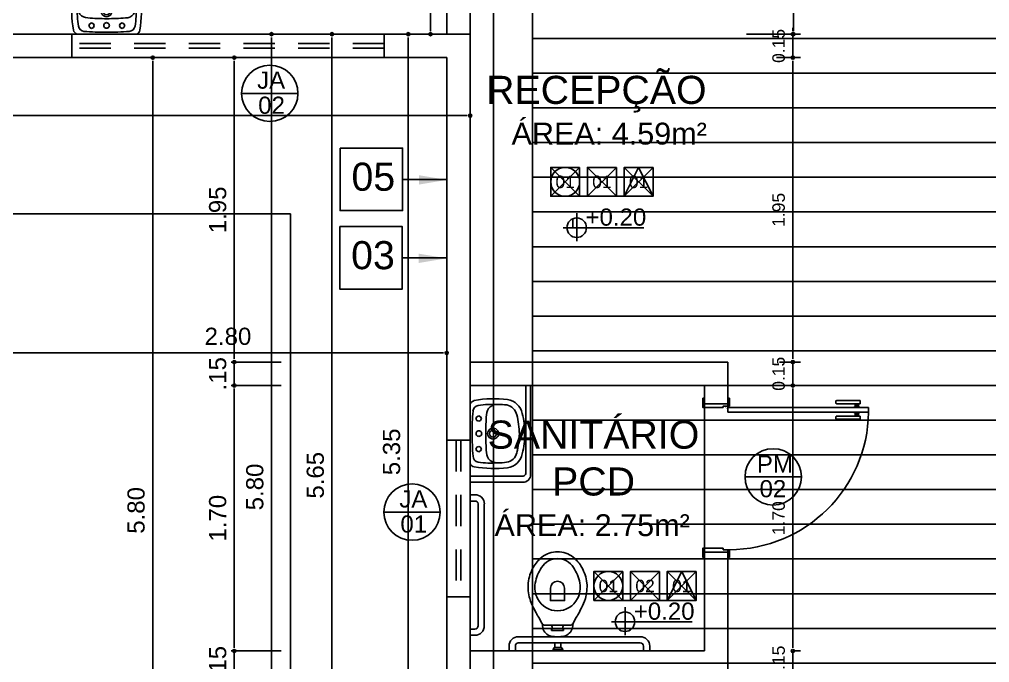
# Model space of a CAD drawing. Header units: millimetres. Extents: x 2125 to 3408, y 1171 to 1686.
# Drawn here: x 3379.89 to 3386.1, y 1521.56 to 1525.68 of the extents above; entities that cross this region are included whole.
import ezdxf
from ezdxf.enums import TextEntityAlignment as Align

# ---------------------------------------------------------------- set-up
doc = ezdxf.new("R2010")
doc.units = ezdxf.units.MM
doc.linetypes.add('CONTORNO_QUADRO_T', pattern=[0.35, 0.2, -0.15])
for name, color, linetype in [('at_Entity', 7, 'Continuous'), ('barras acess', 7, 'Continuous'), ('CALHA', 2, 'Continuous'), ('CALÇADA', 252, 'Continuous'), ('cobertura', 1, 'Continuous'), ('cotas', 7, 'Continuous'), ('ESQUADRIA', 3, 'Continuous'), ('ESQUADRIAS', 7, 'Continuous'), ('JANELA2', 1, 'Continuous'), ('LAYOUT', 7, 'Continuous'), ('Layout_Equipamentos', 7, 'Continuous'), ('PAREDE', 4, 'Continuous'), ('PAREDES', 4, 'Continuous'), ('SAN', 7, 'Continuous'), ('soleira piso', 7, 'Continuous'), ('TEXTO01', 7, 'Continuous'), ('TEXTO02', 3, 'Continuous'), ('TEXTO03', 2, 'Continuous'), ('TEXTO_ESP_FORRO', 62, 'Continuous'), ('TEXTO_ESP_PAREDES', 10, 'Continuous'), ('TEXTO_ESP_PISO', 150, 'Continuous')]:
    doc.layers.add(name, color=color, linetype=linetype)
doc.styles.add('ARIAL', font='sanss___.ttf')
doc.styles.add('ROMANS', font='arial.ttf')
doc.styles.get("Standard").update_dxf_attribs({"font": 'arial.ttf'})
doc.styles.add('TEXTO1', font='swissko.ttf', dxfattribs={"width": 0.6, "height": 0.1})
doc.dimstyles.new('ESCALA 50', dxfattribs={"dimtxt": 0.08, "dimasz": 0.02, "dimexe": 0.05, "dimexo": 0.05, "dimgap": 0.05, "dimtad": 1, "dimlfac": -10, "dimzin": 1, "dimdsep": 46, "dimtxsty": 'ROMANS', "dimblk1": 'PPC', "dimblk2": 'PPC', "dimsah": 1, "dimcen": 0.02, "dimclrd": 7, "dimclre": 7, "dimclrt": 3, "dimadec": 0, "dimazin": 0, "dimtfac": 1, "dimtix": 1, "dimtmove": 1, "dimatfit": 3, "dimldrblk": 'PPC', "dimfxl": 0, "dimtolj": 1, "dimtzin": 12, "dimarcsym": 0})
doc.dimstyles.new('ESCALA75', dxfattribs={"dimtxt": 0.11, "dimasz": 0.02, "dimexe": 0.02, "dimexo": 0.04, "dimgap": 0.05, "dimtad": 1, "dimzin": 4, "dimdsep": 46, "dimtxsty": 'ROMANS', "dimblk1": 'PPC', "dimblk2": 'PPC', "dimsah": 1, "dimcen": 0.02, "dimclrd": 7, "dimclre": 7, "dimclrt": 3, "dimazin": 1, "dimtfac": 1, "dimtix": 1, "dimtmove": 0, "dimatfit": 3, "dimldrblk": 'PPC', "dimfxl": 0, "dimtolj": 1, "dimtzin": 12, "dimarcsym": 0})

# ---------------------------------------------------------------- blocks, each defined once
blk = doc.blocks.new('P90_02')
at = {"layer": 'ESQUADRIAS', "color": 2}
for p, q in [((0.025, 0.075), (0.025, 0.975)), ((0.025, 0.975), (0.055, 0.975)), ((0.055, 0.975), (0.055, 0.075)), ((0.055, 0.075), (0.025, 0.075))]:
    blk.add_line(p, q, dxfattribs=at)
at = {"layer": 'ESQUADRIAS', "color": 3, "linetype": 'Continuous'}
for p, q in [((-0.02, 0.7698), (-0.02, 0.9215)), ((0, 0.9215), (0, 0.7698)), ((0.023, 0.88), (0.023, 0.92)), ((0.057, 0.88), (0.057, 0.92)), ((0.08, 0.9215), (0.08, 0.7698)), ((0.1, 0.7698), (0.1, 0.9215)), ((-0.0035, 0.7668), (-0.0175, 0.7668)), ((0.0835, 0.7668), (0.0975, 0.7668))]:
    blk.add_line(p, q, dxfattribs=at)
at = {"layer": 'ESQUADRIAS', "color": 3}
for p, q in [((0, 0.9215), (-0.02, 0.9215)), ((0, 0.91), (0.023, 0.91)), ((0, 0.9), (0.023, 0.9)), ((0, 0.89), (0.023, 0.89)), ((0.023, 0.92), (0.025, 0.92)), ((0.023, 0.88), (0.025, 0.88)), ((0.057, 0.92), (0.055, 0.92)), ((0.057, 0.88), (0.055, 0.88)), ((0.08, 0.91), (0.057, 0.91)), ((0.08, 0.9), (0.057, 0.9)), ((0.08, 0.89), (0.057, 0.89)), ((0.08, 0.9215), (0.1, 0.9215))]:
    blk.add_line(p, q, dxfattribs=at)
at = {"layer": 'ESQUADRIAS'}
for p, q in [((0.0315, 0.0735), (0.0285, 0.0735)), ((0.0165, 0.0585), (0.0165, 0.0615))]:
    blk.add_line(p, q, dxfattribs=at)
at = {"layer": 'ESQUADRIAS', "color": 3}
for points in [[(0.015, 0.085), (-0.035, 0.085), (-0.035, 0.075), (0.015, 0.075)], [(0.985, 0.085), (0.935, 0.085), (0.935, 0.075), (0.985, 0.075)], [(0.025, -0.075), (0, -0.075), (-0.035, -0.075), (-0.035, -0.085), (0.025, -0.085)], [(0.985, -0.075), (0.925, -0.075), (0.925, -0.085), (0.985, -0.085)]]:
    blk.add_lwpolyline(points, close=True, dxfattribs=at)
at = {"layer": 'ESQUADRIAS', "color": 2}
for points in [[(0.025, 0.045), (0.015, 0.045), (0.015, 0.075), (0, 0.075), (0, -0.075), (0.025, -0.075)], [(0.925, 0.045), (0.935, 0.045), (0.935, 0.075), (0.95, 0.075), (0.95, -0.075), (0.925, -0.075)]]:
    blk.add_lwpolyline(points, close=True, dxfattribs=at)
at = {"layer": 'ESQUADRIAS', "color": 1}
for points in [[(0.016, 0.0705, -0.236068), (0.015, 0.0725), (0.015, 0.07), (0.015, 0.05), (0.016, 0.05)], [(0.0195, 0.074, 0.236068), (0.0175, 0.075), (0.02, 0.075), (0.04, 0.075), (0.04, 0.074)]]:
    blk.add_lwpolyline(points, format="xyb", close=True, dxfattribs=at)
at = {"layer": 'ESQUADRIAS'}
for points in [[(0.0173, 0.0625), (0.0165, 0.0615), (0.016, 0.0615)], [(0.0173, 0.0596), (0.0175, 0.0596), (0.0175, 0.0575), (0.0173, 0.0575), (0.0173, 0.0625), (0.0175, 0.0625), (0.0175, 0.0604), (0.0173, 0.0604)], [(0.0275, 0.0727), (0.0285, 0.0735), (0.0285, 0.074)], [(0.0304, 0.0727), (0.0304, 0.0725), (0.0325, 0.0725), (0.0325, 0.0727), (0.0275, 0.0727), (0.0275, 0.0725), (0.0296, 0.0725), (0.0296, 0.0727)], [(0.0325, 0.0727), (0.0315, 0.0735), (0.0315, 0.074)], [(0.0173, 0.0575), (0.0165, 0.0585), (0.016, 0.0585)]]:
    blk.add_lwpolyline(points, dxfattribs=at)
at = {"layer": 'ESQUADRIAS', "color": 1}
blk.add_circle((0.0175, 0.0725), 0.0025, dxfattribs=at)
at = {"layer": 'ESQUADRIAS'}
blk.add_arc((0.0429, 0.083), 0.8921, 0.12949, 89.22311, dxfattribs=at)
at = {"layer": 'ESQUADRIAS', "color": 3, "linetype": 'Continuous'}
for centre, start, end in [((-0.017, 0.7698), 180, 260.53768), ((-0.003, 0.7698), 260.53768, 360), ((0.083, 0.7698), 180, 279.46232), ((0.097, 0.7698), 279.46232, 0)]:
    blk.add_arc(centre, 0.003, start, end, dxfattribs=at)
blk = doc.blocks.new('new block5')
at = {"layer": 'barras acess', "color": 0}
for p, q in [((-0.3905, 0.04), (0.3905, 0.04)), ((-0.3905, 0), (0.3905, 0)), ((-0.4517, -0.0201), (-0.4517, -0.0508)), ((-0.4117, -0.0201), (-0.4117, -0.0508)), ((0.4083, -0.0201), (0.4083, -0.0508)), ((0.4483, -0.0201), (0.4483, -0.0508))]:
    blk.add_line(p, q, dxfattribs=at)
for centre, radius, start, end in [((-0.3917, -0.02), 0.06, 88.8662, 180.13399), ((-0.3915, -0.0201), 0.0201, 87.11376, 179.94862), ((0.3905, -0.0177), 0.0579, 357.61855, 90.9862), ((0.3904, -0.0181), 0.0181, 353.53622, 89.50802)]:
    blk.add_arc(centre, radius, start, end, dxfattribs=at)
blk = doc.blocks.new('P-9-S')
at = {"layer": 'SAN'}
for points in [[(0.0994, -0.1428, -0.047116), (0.0993, -0.1423), (0.0948, -0.1131, 0.305161), (0.04, -0.06, 0.049506), (0, -0.056, 0.049506), (-0.04, -0.06, 0.305161), (-0.0948, -0.1131), (-0.0993, -0.1423, -0.047116), (-0.0994, -0.1428)], [(0.045, -0.13, -0.414214), (0.035, -0.12), (0.035, -0.107, -0.226163), (0.0376, -0.1016, 0.733322), (0.035, -0.095), (0, -0.095), (-0.035, -0.095, 0.733322), (-0.0376, -0.1016, -0.226163), (-0.035, -0.107), (-0.035, -0.12, -0.414214), (-0.045, -0.13)], [(0.045, -0.13), (0.0805, -0.13, -0.269143), (0.0978, -0.1401), (0.0994, -0.1428, 0.044891), (0.0997, -0.1433), (0.12, -0.18, -0.036783), (0.132, -0.2, -0.0196), (0.153, -0.24, -0.056836), (0.178, -0.3, -0.089116), (0.188, -0.4, -0.095425), (0.1555, -0.5, -0.091656), (0.1, -0.5655, -0.16072), (0, -0.6, -0.16072), (-0.1, -0.5655, -0.091656), (-0.1555, -0.5, -0.095425), (-0.188, -0.4, -0.089116), (-0.178, -0.3, -0.056836), (-0.153, -0.24, -0.0196), (-0.132, -0.2, -0.036783), (-0.12, -0.18), (-0.0997, -0.1433, 0.044891), (-0.0994, -0.1428), (-0.0978, -0.1401, -0.269143), (-0.0805, -0.13), (-0.045, -0.13)], [(0, -0.412, -0.394755), (-0.045, -0.368), (-0.045, -0.288), (0, -0.288)], [(0, -0.412, 0.394755), (0.045, -0.368), (0.045, -0.288), (0, -0.288)]]:
    blk.add_lwpolyline(points, format="xyb", dxfattribs=at)
for points in [[(-0.045, -0.13), (-0.0001, -0.13)], [(0.045, -0.13), (0.0001, -0.13)]]:
    blk.add_lwpolyline(points, dxfattribs=at)
blk.add_lwpolyline([(-0.128, -0.3, -0.278895), (0, -0.2215, -0.278895), (0.128, -0.3, -0.167831), (0.1425, -0.4, -0.098952), (0.102, -0.5, -0.247323), (0, -0.557, -0.247323), (-0.102, -0.5, -0.098952), (-0.1425, -0.4, -0.167831)], format="xyb", close=True, dxfattribs=at)
at = {"flags": 3}
blk.add_attdef('CODIGO', text='', height=0.024, dxfattribs=at).set_placement((0, 0), align=Align.MIDDLE)
blk = doc.blocks.new('new block6')
at = {"layer": 'at_Entity', "color": 0}
for p, q in [((-0.0318, -0.0106), (-0.0318, 0)), ((0.0299, -0.0085), (0.0299, 0)), ((0.0299, -0.0085), (-0.0318, -0.0085)), ((-0.0213, -0.0508), (-0.0213, -0.0212)), ((0.0187, -0.0212), (-0.0213, -0.0212)), ((0.0187, -0.0508), (0.0187, -0.0212))]:
    blk.add_line(p, q, dxfattribs=at)
for centre, radius, start, end in [((-0.0183, -0.0079), 0.0136, 186.96647, 257.5809), ((0.0161, -0.0076), 0.0138, 280.9359, 356.44432)]:
    blk.add_arc(centre, radius, start, end, dxfattribs=at)
blk = doc.blocks.new('PPC')
at = {"color": 2}
blk.add_circle((0, 0), 0.5, dxfattribs=at)
blk = doc.blocks.new('*D1187')
at = {"layer": 'cotas', "color": 7, "lineweight": -2, "transparency": 16777216}
for p, q in [((3379.8214, 1523.8392), (3379.8214, 1523.5192)), ((3382.6214, 1523.8392), (3382.6214, 1523.5192)), ((3379.8414, 1523.5392), (3382.6014, 1523.5392))]:
    blk.add_line(p, q, dxfattribs=at)
at = {"layer": 'DEFPOINTS', "color": 0, "transparency": 16777216}
for p in [(3379.8214, 1524.3421), (3382.6214, 1524.3421), (3382.6214, 1523.5392)]:
    blk.add_point(p, dxfattribs=at)
at = {"layer": 'cotas', "color": 7, "lineweight": -2, "transparency": 16777216, "xscale": 0.02, "yscale": 0.02, "zscale": 0.02, "rotation": 180}
blk.add_blockref('PPC', (3379.8214, 1523.5392), dxfattribs=at)
at = {"layer": 'cotas', "color": 7, "lineweight": -2, "transparency": 16777216, "xscale": 0.02, "yscale": 0.02, "zscale": 0.02}
blk.add_blockref('PPC', (3382.6214, 1523.5392), dxfattribs=at)
at = {"layer": 'cotas', "color": 3, "transparency": 16777216, "insert": (3381.2214, 1523.6454), "char_height": 0.11, "attachment_point": 5, "style": 'ROMANS'}
blk.add_mtext('\\A1;2.80', dxfattribs=at)
blk = doc.blocks.new('*D1188')
at = {"layer": 'cotas', "color": 7, "lineweight": -2, "transparency": 16777216}
for p, q in [((3381.0398, 1525.431), (3380.7198, 1525.431)), ((3380.7398, 1525.411), (3380.7398, 1519.651)), ((3381.0398, 1519.631), (3380.7198, 1519.631))]:
    blk.add_line(p, q, dxfattribs=at)
at = {"layer": 'DEFPOINTS', "color": 0, "transparency": 16777216}
for p in [(3381.7991, 1525.431), (3380.7398, 1519.631), (3381.7991, 1519.631)]:
    blk.add_point(p, dxfattribs=at)
at = {"layer": 'cotas', "color": 7, "lineweight": -2, "transparency": 16777216, "xscale": 0.02, "yscale": 0.02, "zscale": 0.02}
for p, rotation in [((3380.7398, 1525.431), 90), ((3380.7398, 1519.631), 270)]:
    blk.add_blockref('PPC', p, dxfattribs=dict(at, rotation=rotation))
at = {"layer": 'cotas', "color": 3, "transparency": 16777216, "insert": (3380.6336, 1522.531), "char_height": 0.11, "attachment_point": 5, "rotation": 90, "style": 'ROMANS'}
blk.add_mtext('\\A1;5.80', dxfattribs=at)
blk = doc.blocks.new('*D1232')
at = {"layer": 'DEFPOINTS', "color": 0, "transparency": 16777216}
for p in [(3377.905, 1529.081), (3377.905, 1525.581), (3382.5181, 1525.581)]:
    blk.add_point(p, dxfattribs=at)
at = {"layer": 'Layout_Equipamentos', "color": 7, "lineweight": -2, "transparency": 16777216}
for p, q in [((3382.2181, 1529.081), (3382.5381, 1529.081)), ((3382.5181, 1529.061), (3382.5181, 1525.601)), ((3382.2181, 1525.581), (3382.5381, 1525.581))]:
    blk.add_line(p, q, dxfattribs=at)
at = {"layer": 'Layout_Equipamentos', "color": 7, "lineweight": -2, "transparency": 16777216, "xscale": 0.02, "yscale": 0.02, "zscale": 0.02}
for p, rotation in [((3382.5181, 1529.081), 90), ((3382.5181, 1525.581), 270)]:
    blk.add_blockref('PPC', p, dxfattribs=dict(at, rotation=rotation))
at = {"layer": 'Layout_Equipamentos', "color": 3, "transparency": 16777216, "insert": (3382.4119, 1527.331), "char_height": 0.11, "attachment_point": 5, "rotation": 90, "style": 'ROMANS'}
blk.add_mtext('\\A1;3.50', dxfattribs=at)
blk = doc.blocks.new('new block8')
at = {"layer": 'at_Entity', "color": 0}
for p, q in [((0, 0), (-0.3388, 0)), ((0, 0.04), (-0.3372, 0.04))]:
    blk.add_line(p, q, dxfattribs=at)
at = {"layer": 'at_Entity', "color": 7}
for p, q in [((-0.3872, -0.01), (-0.3872, -0.58)), ((-0.3555, -0.58), (-0.3555, -0.0169))]:
    blk.add_line(p, q, dxfattribs=at)
at = {"layer": 'at_Entity'}
blk.add_arc((-0.3372, -0.01), 0.05, 90, 180, dxfattribs=at)
at = {"layer": 'at_Entity', "color": 7}
blk.add_arc((-0.3383, -0.0172), 0.0172, 91.789, 179.08861, dxfattribs=at)
blk = doc.blocks.new('new block12')
at = {"layer": 'at_Entity', "color": 0}
for p, q in [((-0.1143, 0.055), (-0.1079, 0.0656)), ((-0.1079, 0.0656), (-0.0973, 0.0719)), ((-0.0973, 0.0719), (-0.0846, 0.0656)), ((-0.0846, 0.0656), (-0.0804, 0.055)), ((0.0825, 0.055), (0.0868, 0.0656)), ((0.0868, 0.0656), (0.0995, 0.0719)), ((0.0995, 0.0719), (0.11, 0.0656)), ((0.11, 0.0656), (0.1164, 0.055)), ((-0.1904, 0), (0, 0)), ((-0.1079, 0.0423), (-0.1143, 0.055)), ((-0.0973, 0.036), (-0.1079, 0.0423)), ((-0.0846, 0.0423), (-0.0973, 0.036)), ((-0.0804, 0.055), (-0.0846, 0.0423)), ((-0.0635, 0), (0.1248, 0)), ((0, 0), (0.1926, 0)), ((0.0868, 0.0423), (0.0825, 0.055)), ((0.0995, 0.036), (0.0868, 0.0423)), ((0.11, 0.0423), (0.0995, 0.036)), ((0.1164, 0.055), (0.11, 0.0423))]:
    blk.add_line(p, q, dxfattribs=at)
for centre, radius, start, end in [((-0.1037, 0.2192), 0.1175, 102.51398, 169.94425), ((-0.0119, -0.1249), 0.4735, 88.69805, 104.42194), ((0.0138, -0.2613), 0.5766, 91.35244, 103.5038), ((0.0099, -0.1255), 0.4741, 75.63679, 91.34148), ((-0.0133, -0.2572), 0.5725, 76.4579, 88.69664), ((0.1075, 0.2249), 0.1107, 7.71962, 79.59246), ((-0.1021, 0.2163), 0.0847, 102.94607, 167.28087), ((0.1052, 0.222), 0.0784, 8.41938, 78.38368), ((0.5296, 0.1532), 0.7539, 173.41338, 189.69292), ((0.1228, 0.188), 0.311, 171.32208, 181.82646), ((-0.1329, 0.1882), 0.3189, 357.99462, 8.16964), ((-0.5309, 0.1535), 0.7531, 350.27914, 6.57653), ((0.4249, 0.1494), 0.6136, 177.32306, 189.24154), ((-0.1166, 0.1739), 0.0716, 176.60246, 219.59969), ((-0.1209, 0.1714), 0.0667, 220.34381, 269.44866), ((-0.0011, 0.1471), 0.0349, 150.00315, 209.99685), ((-0.0011, 0.1471), 0.0349, 90, 149.99293), ((-0.0011, 0.1471), 0.0349, 209.99676, 269.99928), ((-0.0011, 0.1471), 0.0222, 90, 180), ((-0.0011, 0.1471), 0.0222, 180, 270), ((-0.0011, 0.1471), 0.0349, 29.99676, 89.99928), ((-0.0011, 0.1471), 0.0222, 360, 90), ((-0.0011, 0.1471), 0.0222, 270.00968, 360), ((-0.0011, 0.1471), 0.0349, 270, 329.99293), ((-0.0011, 0.1471), 0.0349, 330.00315, 29.99685), ((0.1226, 0.1679), 0.0631, 266.77318, 320.7547), ((0.1078, 0.1732), 0.0781, 324.65246, 2.83944), ((-0.2623, 0.1317), 0.4504, 349.78202, 5.79718), ((0.0021, 1.5743), 1.4748, 265.18956, 269.93912), ((-0.0011, 0.0561), 0.018, 150.01278, 209.98722), ((-0.0011, 0.0561), 0.018, 90, 150.03984), ((-0.001, 0.0561), 0.018, 30.01908, 90.03665), ((-0.001, 1.4521), 1.3526, 270.02076, 275.09507), ((-0.0011, 0.0561), 0.018, 330.01278, 29.98722), ((-0.1647, 0.0446), 0.0522, 200.54167, 238.93005), ((-0.1427, 0.0567), 0.0385, 188.75581, 265.61268), ((-0.0074, 1.7284), 1.7156, 265.3753, 270.21026), ((-0.0011, 0.0561), 0.018, 210.01908, 270.03665), ((-0.0011, 0.0561), 0.018, 270, 330.03984), ((-0.0011, 1.8918), 1.879, 270, 274.41438), ((0.1414, 0.0585), 0.0402, 273.11398, 350.39284), ((0.1736, 0.034), 0.0386, 297.86727, 348.56925)]:
    blk.add_arc(centre, radius, start, end, dxfattribs=at)
blk = doc.blocks.new('Esp_Pis_Par_For_Esc100')
at = {"layer": 'DEFPOINTS'}
for p, q in [((0, 0.37), (0.37, 0)), ((0.37, 0.37), (0, 0)), ((0.47, 0.37), (0.84, 0)), ((0.84, 0.37), (0.47, 0)), ((0.94, 0.37), (1.31, 0)), ((1.31, 0.37), (0.94, 0)), ((0.47, 0), (0.37, 0)), ((0.94, 0), (0.84, 0))]:
    blk.add_line(p, q, dxfattribs=at)
for points in [[(0.37, 0.37), (0.37, 0), (0, 0), (0, 0.37)], [(1.31, 0.37), (1.31, 0), (0.94, 0), (0.94, 0.37)]]:
    blk.add_lwpolyline(points, close=True, dxfattribs=at)
at = {"layer": 'TEXTO_ESP_FORRO'}
blk.add_lwpolyline([(0.94, 0), (1.125, 0.37), (1.31, 0)], close=True, dxfattribs=at)
at = {"layer": 'TEXTO_ESP_PAREDES'}
blk.add_lwpolyline([(0.84, 0.37), (0.84, 0), (0.47, 0), (0.47, 0.37)], close=True, dxfattribs=at)
at = {"layer": 'TEXTO_ESP_PISO'}
blk.add_circle((0.185, 0.185), 0.185, dxfattribs=at)
at = {"layer": 'TEXTO_ESP_FORRO', "color": 3, "linetype": 'ByBlock', "style": 'ARIAL', "text_generation_flag": 6}
blk.add_attdef('FOR', text='', height=0.16, rotation=180, dxfattribs=at).set_placement((1.125, 0.185), align=Align.MIDDLE_CENTER)
at = {"layer": 'TEXTO_ESP_PAREDES', "color": 3, "linetype": 'ByBlock', "ltscale": 0.0001, "style": 'ARIAL', "text_generation_flag": 6}
blk.add_attdef('PAR', text='', height=0.16, rotation=180, dxfattribs=at).set_placement((0.655, 0.185), align=Align.MIDDLE_CENTER)
at = {"layer": 'TEXTO_ESP_PISO', "color": 3, "linetype": 'ByBlock', "style": 'ARIAL', "text_generation_flag": 6}
blk.add_attdef('PIS', text='', height=0.16, rotation=180, dxfattribs=at).set_placement((0.185, 0.185), align=Align.MIDDLE_CENTER)
blk = doc.blocks.new('*D1258')
at = {"layer": 'cotas', "color": 7, "lineweight": -2, "transparency": 16777216}
for p, q in [((3381.262, 1521.651), (3381.262, 1521.671)), ((3381.562, 1521.631), (3381.242, 1521.631)), ((3381.262, 1521.481), (3381.262, 1521.631)), ((3381.562, 1521.481), (3381.242, 1521.481)), ((3381.262, 1521.461), (3381.262, 1521.441))]:
    blk.add_line(p, q, dxfattribs=at)
at = {"layer": 'DEFPOINTS', "color": 0, "transparency": 16777216}
for p in [(3381.262, 1521.631), (3382.7714, 1521.631), (3382.7714, 1521.481)]:
    blk.add_point(p, dxfattribs=at)
at = {"layer": 'cotas', "color": 7, "lineweight": -2, "transparency": 16777216, "xscale": 0.02, "yscale": 0.02, "zscale": 0.02}
for p, rotation in [((3381.262, 1521.631), 270), ((3381.262, 1521.481), 90)]:
    blk.add_blockref('PPC', p, dxfattribs=dict(at, rotation=rotation))
at = {"layer": 'cotas', "color": 3, "transparency": 16777216, "insert": (3381.1558, 1521.556), "char_height": 0.11, "attachment_point": 5, "rotation": 90, "style": 'ROMANS'}
blk.add_mtext('\\A1;.15', dxfattribs=at)
blk = doc.blocks.new('*D1259')
at = {"layer": 'cotas', "color": 7, "lineweight": -2, "transparency": 16777216}
for p, q in [((3381.562, 1523.331), (3381.242, 1523.331)), ((3381.262, 1521.651), (3381.262, 1523.311)), ((3381.562, 1521.631), (3381.242, 1521.631))]:
    blk.add_line(p, q, dxfattribs=at)
at = {"layer": 'DEFPOINTS', "color": 0, "transparency": 16777216}
for p in [(3381.262, 1523.331), (3382.7714, 1523.331), (3382.7714, 1521.631)]:
    blk.add_point(p, dxfattribs=at)
at = {"layer": 'cotas', "color": 7, "lineweight": -2, "transparency": 16777216, "xscale": 0.02, "yscale": 0.02, "zscale": 0.02}
for p, rotation in [((3381.262, 1523.331), 90), ((3381.262, 1521.631), 270)]:
    blk.add_blockref('PPC', p, dxfattribs=dict(at, rotation=rotation))
at = {"layer": 'cotas', "color": 3, "transparency": 16777216, "insert": (3381.1558, 1522.481), "char_height": 0.11, "attachment_point": 5, "rotation": 90, "style": 'ROMANS'}
blk.add_mtext('\\A1;1.70', dxfattribs=at)
blk = doc.blocks.new('*D1260')
at = {"layer": 'cotas', "color": 7, "lineweight": -2, "transparency": 16777216}
for p, q in [((3381.262, 1523.501), (3381.262, 1523.521)), ((3381.562, 1523.481), (3381.242, 1523.481)), ((3381.262, 1523.331), (3381.262, 1523.481)), ((3381.562, 1523.331), (3381.242, 1523.331)), ((3381.262, 1523.311), (3381.262, 1523.291))]:
    blk.add_line(p, q, dxfattribs=at)
at = {"layer": 'DEFPOINTS', "color": 0, "transparency": 16777216}
for p in [(3381.262, 1523.481), (3382.7714, 1523.481), (3382.7714, 1523.331)]:
    blk.add_point(p, dxfattribs=at)
at = {"layer": 'cotas', "color": 7, "lineweight": -2, "transparency": 16777216, "xscale": 0.02, "yscale": 0.02, "zscale": 0.02}
for p, rotation in [((3381.262, 1523.481), 270), ((3381.262, 1523.331), 90)]:
    blk.add_blockref('PPC', p, dxfattribs=dict(at, rotation=rotation))
at = {"layer": 'cotas', "color": 3, "transparency": 16777216, "insert": (3381.1558, 1523.406), "char_height": 0.11, "attachment_point": 5, "rotation": 90, "style": 'ROMANS'}
blk.add_mtext('\\A1;.15', dxfattribs=at)
blk = doc.blocks.new('new block4')
at = {"layer": 'TEXTO01'}
h = blk.add_hatch(dxfattribs=at)
h.set_pattern_fill('ANGLE', color=256)
h.set_pattern_definition([(0, (-2260.456, -913.906), (0, 6.985), [5.08, -1.905]), (90, (-2260.456, -913.906), (-6.985, 4e-16), [5.08, -1.905])])
h.paths.add_polyline_path([(0, 0), (0, -0.0624, 0.414214), (0.0624, 0)])
h.paths.add_polyline_path([(0, 0), (0, 0.0624, 0.414214), (-0.0624, 0)])
for q in [(0, 0.093), (-0.0862, 0), (0.4292, 0), (0, -0.0852)]:
    blk.add_line((0, 0), q, dxfattribs=at)
blk.add_circle((0, 0), 0.0624, dxfattribs=at)
blk = doc.blocks.new('*D1262')
at = {"color": 7, "lineweight": -2, "transparency": 16777216}
for p, q in [((3381.562, 1525.431), (3381.242, 1525.431)), ((3381.262, 1523.501), (3381.262, 1525.411)), ((3381.562, 1523.481), (3381.242, 1523.481))]:
    blk.add_line(p, q, dxfattribs=at)
at = {"layer": 'DEFPOINTS', "color": 0, "transparency": 16777216}
for p in [(3381.262, 1525.431), (3382.7714, 1525.431), (3382.7714, 1523.481)]:
    blk.add_point(p, dxfattribs=at)
at = {"color": 7, "lineweight": -2, "transparency": 16777216, "xscale": 0.02, "yscale": 0.02, "zscale": 0.02}
for p, rotation in [((3381.262, 1525.431), 90), ((3381.262, 1523.481), 270)]:
    blk.add_blockref('PPC', p, dxfattribs=dict(at, rotation=rotation))
at = {"color": 3, "transparency": 16777216, "insert": (3381.1558, 1524.456), "char_height": 0.11, "attachment_point": 5, "rotation": 90, "style": 'ROMANS'}
blk.add_mtext('\\A1;1.95', dxfattribs=at)
blk = doc.blocks.new('*D1265')
at = {"color": 7, "lineweight": -2, "transparency": 16777216}
for p, q in [((3384.5407, 1526.081), (3384.8607, 1526.081)), ((3384.8407, 1526.061), (3384.8407, 1525.601)), ((3384.5407, 1525.581), (3384.8607, 1525.581))]:
    blk.add_line(p, q, dxfattribs=at)
at = {"layer": 'DEFPOINTS', "color": 0, "transparency": 16777216}
for p in [(3384.4214, 1526.081), (3382.6214, 1525.581), (3384.8407, 1525.581)]:
    blk.add_point(p, dxfattribs=at)
at = {"color": 7, "lineweight": -2, "transparency": 16777216, "xscale": 0.02, "yscale": 0.02, "zscale": 0.02}
for p, rotation in [((3384.8407, 1526.081), 90), ((3384.8407, 1525.581), 270)]:
    blk.add_blockref('PPC', p, dxfattribs=dict(at, rotation=rotation))
at = {"color": 3, "transparency": 16777216, "insert": (3384.7345, 1525.831), "char_height": 0.11, "attachment_point": 5, "rotation": 90, "style": 'ROMANS'}
blk.add_mtext('\\A1;.50', dxfattribs=at)
blk = doc.blocks.new('*D1219')
at = {"color": 7, "lineweight": -2, "transparency": 16777216}
for p, q in [((3384.837, 1525.601), (3384.837, 1525.621)), ((3384.6931, 1525.581), (3384.887, 1525.581)), ((3384.837, 1525.581), (3384.837, 1525.431)), ((3384.7316, 1525.431), (3384.887, 1525.431)), ((3384.837, 1525.411), (3384.837, 1525.391))]:
    blk.add_line(p, q, dxfattribs=at)
at = {"layer": 'DEFPOINTS', "color": 0, "transparency": 16777216}
for p in [(3384.6431, 1525.581), (3384.6816, 1525.431), (3384.837, 1525.431)]:
    blk.add_point(p, dxfattribs=at)
at = {"color": 7, "lineweight": -2, "transparency": 16777216, "xscale": 0.02, "yscale": 0.02, "zscale": 0.02}
for p, rotation in [((3384.837, 1525.581), 270), ((3384.837, 1525.431), 90)]:
    blk.add_blockref('PPC', p, dxfattribs=dict(at, rotation=rotation))
at = {"color": 3, "transparency": 16777216, "insert": (3384.7462, 1525.506), "char_height": 0.08, "attachment_point": 5, "rotation": 90, "style": 'ROMANS'}
blk.add_mtext('\\A1;0.15', dxfattribs=at)
blk = doc.blocks.new('*D1220')
at = {"color": 7, "lineweight": -2, "transparency": 16777216}
for p, q in [((3384.7316, 1525.431), (3384.887, 1525.431)), ((3384.837, 1525.411), (3384.837, 1523.501)), ((3384.837, 1523.481), (3384.887, 1523.481))]:
    blk.add_line(p, q, dxfattribs=at)
at = {"layer": 'DEFPOINTS', "color": 0, "transparency": 16777216}
for p in [(3384.6816, 1525.431), (3384.787, 1523.481), (3384.837, 1523.481)]:
    blk.add_point(p, dxfattribs=at)
at = {"color": 7, "lineweight": -2, "transparency": 16777216, "xscale": 0.02, "yscale": 0.02, "zscale": 0.02}
for p, rotation in [((3384.837, 1525.431), 90), ((3384.837, 1523.481), 270)]:
    blk.add_blockref('PPC', p, dxfattribs=dict(at, rotation=rotation))
at = {"color": 3, "transparency": 16777216, "insert": (3384.7462, 1524.456), "char_height": 0.08, "attachment_point": 5, "rotation": 90, "style": 'ROMANS'}
blk.add_mtext('\\A1;1.95', dxfattribs=at)
blk = doc.blocks.new('*D1221')
at = {"color": 7, "lineweight": -2, "transparency": 16777216}
for p, q in [((3384.837, 1523.501), (3384.837, 1523.521)), ((3384.7517, 1523.481), (3384.887, 1523.481)), ((3384.837, 1523.481), (3384.837, 1523.331)), ((3384.837, 1523.331), (3384.887, 1523.331)), ((3384.837, 1523.311), (3384.837, 1523.291))]:
    blk.add_line(p, q, dxfattribs=at)
at = {"layer": 'DEFPOINTS', "color": 0, "transparency": 16777216}
for p in [(3384.7017, 1523.481), (3384.787, 1523.331), (3384.837, 1523.331)]:
    blk.add_point(p, dxfattribs=at)
at = {"color": 7, "lineweight": -2, "transparency": 16777216, "xscale": 0.02, "yscale": 0.02, "zscale": 0.02}
for p, rotation in [((3384.837, 1523.481), 270), ((3384.837, 1523.331), 90)]:
    blk.add_blockref('PPC', p, dxfattribs=dict(at, rotation=rotation))
at = {"color": 3, "transparency": 16777216, "insert": (3384.7462, 1523.406), "char_height": 0.08, "attachment_point": 5, "rotation": 90, "style": 'ROMANS'}
blk.add_mtext('\\A1;0.15', dxfattribs=at)
blk = doc.blocks.new('*D1222')
at = {"color": 7, "lineweight": -2, "transparency": 16777216}
for p, q in [((3384.837, 1523.331), (3384.887, 1523.331)), ((3384.837, 1523.311), (3384.837, 1521.651)), ((3384.837, 1521.631), (3384.887, 1521.631))]:
    blk.add_line(p, q, dxfattribs=at)
at = {"layer": 'DEFPOINTS', "color": 0, "transparency": 16777216}
for p in [(3384.787, 1523.331), (3384.787, 1521.631), (3384.837, 1521.631)]:
    blk.add_point(p, dxfattribs=at)
at = {"color": 7, "lineweight": -2, "transparency": 16777216, "xscale": 0.02, "yscale": 0.02, "zscale": 0.02}
for p, rotation in [((3384.837, 1523.331), 90), ((3384.837, 1521.631), 270)]:
    blk.add_blockref('PPC', p, dxfattribs=dict(at, rotation=rotation))
at = {"color": 3, "transparency": 16777216, "insert": (3384.7462, 1522.481), "char_height": 0.08, "attachment_point": 5, "rotation": 90, "style": 'ROMANS'}
blk.add_mtext('\\A1;1.70', dxfattribs=at)
blk = doc.blocks.new('*D1223')
at = {"color": 7, "lineweight": -2, "transparency": 16777216}
for p, q in [((3384.837, 1521.651), (3384.837, 1521.671)), ((3384.837, 1521.631), (3384.887, 1521.631)), ((3384.837, 1521.631), (3384.837, 1521.481)), ((3384.837, 1521.481), (3384.887, 1521.481)), ((3384.837, 1521.461), (3384.837, 1521.441))]:
    blk.add_line(p, q, dxfattribs=at)
at = {"layer": 'DEFPOINTS', "color": 0, "transparency": 16777216}
for p in [(3384.787, 1521.631), (3384.787, 1521.481), (3384.837, 1521.481)]:
    blk.add_point(p, dxfattribs=at)
at = {"color": 7, "lineweight": -2, "transparency": 16777216, "xscale": 0.02, "yscale": 0.02, "zscale": 0.02}
for p, rotation in [((3384.837, 1521.631), 270), ((3384.837, 1521.481), 90)]:
    blk.add_blockref('PPC', p, dxfattribs=dict(at, rotation=rotation))
at = {"color": 3, "transparency": 16777216, "insert": (3384.7462, 1521.556), "char_height": 0.08, "attachment_point": 5, "rotation": 90, "style": 'ROMANS'}
blk.add_mtext('\\A1;0.15', dxfattribs=at)
blk = doc.blocks.new('*D1327')
at = {"color": 7, "lineweight": -2, "transparency": 16777216}
for p, q in [((3382.4152, 1525.581), (3382.3552, 1525.581)), ((3382.3752, 1520.251), (3382.3752, 1525.561)), ((3382.4152, 1520.231), (3382.3552, 1520.231))]:
    blk.add_line(p, q, dxfattribs=at)
at = {"layer": 'DEFPOINTS', "color": 0, "transparency": 16777216}
for p in [(3382.3752, 1525.581), (3382.7714, 1525.581), (3383.1714, 1520.231)]:
    blk.add_point(p, dxfattribs=at)
at = {"color": 7, "lineweight": -2, "transparency": 16777216, "xscale": 0.02, "yscale": 0.02, "zscale": 0.02}
for p, rotation in [((3382.3752, 1525.581), 90), ((3382.3752, 1520.231), 270)]:
    blk.add_blockref('PPC', p, dxfattribs=dict(at, rotation=rotation))
at = {"color": 3, "transparency": 16777216, "insert": (3382.269, 1522.906), "char_height": 0.11, "attachment_point": 5, "rotation": 90, "style": 'ROMANS'}
blk.add_mtext('\\A1;5.35', dxfattribs=at)
blk = doc.blocks.new('*D1281')
at = {"layer": 'cotas', "color": 7, "lineweight": -2, "transparency": 16777216}
for p, q in [((3382.187, 1525.581), (3381.867, 1525.581)), ((3381.887, 1519.951), (3381.887, 1525.561)), ((3382.187, 1519.931), (3381.867, 1519.931))]:
    blk.add_line(p, q, dxfattribs=at)
at = {"layer": 'DEFPOINTS', "color": 0, "transparency": 16777216}
for p in [(3381.887, 1525.581), (3382.551, 1525.581), (3382.701, 1519.931)]:
    blk.add_point(p, dxfattribs=at)
at = {"layer": 'cotas', "color": 7, "lineweight": -2, "transparency": 16777216, "xscale": 0.02, "yscale": 0.02, "zscale": 0.02}
for p, rotation in [((3381.887, 1525.581), 90), ((3381.887, 1519.931), 270)]:
    blk.add_blockref('PPC', p, dxfattribs=dict(at, rotation=rotation))
at = {"layer": 'cotas', "color": 3, "transparency": 16777216, "insert": (3381.7808, 1522.756), "char_height": 0.11, "attachment_point": 5, "rotation": 90, "style": 'ROMANS'}
blk.add_mtext('\\A1;5.65', dxfattribs=at)
blk = doc.blocks.new('*D1282')
at = {"layer": 'cotas', "color": 7, "lineweight": -2, "transparency": 16777216}
for p, q in [((3381.7996, 1525.581), (3381.4796, 1525.581)), ((3381.4996, 1519.801), (3381.4996, 1525.561)), ((3381.7996, 1519.781), (3381.4796, 1519.781))]:
    blk.add_line(p, q, dxfattribs=at)
at = {"layer": 'DEFPOINTS', "color": 0, "transparency": 16777216}
for p in [(3381.4996, 1525.581), (3382.4281, 1525.581), (3382.4281, 1519.781)]:
    blk.add_point(p, dxfattribs=at)
at = {"layer": 'cotas', "color": 7, "lineweight": -2, "transparency": 16777216, "xscale": 0.02, "yscale": 0.02, "zscale": 0.02}
for p, rotation in [((3381.4996, 1525.581), 90), ((3381.4996, 1519.781), 270)]:
    blk.add_blockref('PPC', p, dxfattribs=dict(at, rotation=rotation))
at = {"layer": 'cotas', "color": 3, "transparency": 16777216, "insert": (3381.3935, 1522.681), "char_height": 0.11, "attachment_point": 5, "rotation": 90, "style": 'ROMANS'}
blk.add_mtext('\\A1;5.80', dxfattribs=at)
blk = doc.blocks.new('*D1334')
at = {"layer": 'cotas', "color": 7, "lineweight": -2, "transparency": 16777216}
for p, q in [((3372.6214, 1525.3599), (3372.6214, 1525.0399)), ((3382.7714, 1525.3599), (3382.7714, 1525.0399)), ((3372.6414, 1525.0599), (3382.7514, 1525.0599))]:
    blk.add_line(p, q, dxfattribs=at)
at = {"layer": 'DEFPOINTS', "color": 0, "transparency": 16777216}
for p in [(3372.6214, 1525.581), (3382.7714, 1525.581), (3382.7714, 1525.0599)]:
    blk.add_point(p, dxfattribs=at)
at = {"layer": 'cotas', "color": 7, "lineweight": -2, "transparency": 16777216, "xscale": 0.02, "yscale": 0.02, "zscale": 0.02, "rotation": 180}
blk.add_blockref('PPC', (3372.6214, 1525.0599), dxfattribs=at)
at = {"layer": 'cotas', "color": 7, "lineweight": -2, "transparency": 16777216, "xscale": 0.02, "yscale": 0.02, "zscale": 0.02}
blk.add_blockref('PPC', (3382.7714, 1525.0599), dxfattribs=at)
at = {"layer": 'cotas', "color": 3, "transparency": 16777216, "insert": (3377.6964, 1525.166), "char_height": 0.11, "attachment_point": 5, "style": 'ROMANS'}
blk.add_mtext('\\A1;10.15', dxfattribs=at)

msp = doc.modelspace()

# ---------------------------------------------------------------- hatches: boundary and pattern name
at = {"layer": 'cobertura'}
h = msp.add_hatch(dxfattribs=at)
h.set_pattern_fill('ANSI31', color=256, scale=0.07, angle=315)
h.set_pattern_definition([(0, (1004.02428, 690.56013), (7e-17, 0.22225), [])])
h.paths.add_polyline_path([(3391.8464, 1534.731), (3383.1714, 1534.731), (3383.1714, 1520.231), (3391.4714, 1520.231), (3391.4714, 1527.881), (3391.8464, 1527.881)])
h.paths.add_polyline_path([(3387.5195, 1528.133), (3387.5195, 1526.8831), (3386.8834, 1527.5081)], flags=16)
h.paths.add_polyline_path([(3386.8964, 1527.3675), (3387.6076, 1527.3675), (3387.6076, 1527.6512), (3386.8964, 1527.6512)], flags=24)

# ---------------------------------------------------------------- linework, layer by layer
for p, q in [((3382.3395, 1524.6512), (3382.6214, 1524.6512)), ((3382.3372, 1524.1487), (3382.6191, 1524.1487))]:
    msp.add_line(p, q)
for points in [[(3381.9395, 1524.8512), (3382.3395, 1524.8512), (3382.3395, 1524.4512), (3381.9395, 1524.4512)], [(3381.9372, 1524.3487), (3382.3372, 1524.3487), (3382.3372, 1523.9487), (3381.9372, 1523.9487)]]:
    msp.add_lwpolyline(points, close=True)
at = {"layer": 'CALHA'}
msp.add_line((3383.1714, 1520.231), (3383.1714, 1534.731), dxfattribs=at)
at = {"layer": 'CALÇADA', "linetype": 'Continuous'}
for q in [(3375.2714, 1524.431), (3381.6214, 1518.431)]:
    msp.add_line((3381.6214, 1524.431), q, dxfattribs=at)
at = {"layer": 'ESQUADRIA', "linetype": 'CONTORNO_QUADRO_T'}
for p, q in [((3382.2214, 1525.521), (3380.2214, 1525.521)), ((3382.2214, 1525.491), (3380.2214, 1525.491)), ((3382.6814, 1522.981), (3382.6814, 1521.9777)), ((3382.7114, 1522.981), (3382.7114, 1521.9777))]:
    msp.add_line(p, q, dxfattribs=at)
at = {"layer": 'JANELA2'}
for p, q in [((3380.2214, 1525.581), (3380.2214, 1525.431)), ((3382.2214, 1525.581), (3382.2214, 1525.431)), ((3382.7714, 1522.981), (3382.6214, 1522.981)), ((3382.7714, 1521.9777), (3382.6214, 1521.9777))]:
    msp.add_line(p, q, dxfattribs=at)
at = {"layer": 'LAYOUT'}
for points in [[(3382.4436, 1524.678), (3382.6236, 1524.648), (3382.4436, 1524.618)], [(3382.4414, 1524.1754), (3382.6214, 1524.1454), (3382.4414, 1524.1154)]]:
    msp.add_solid(points, dxfattribs=at)
at = {"layer": 'PAREDE', "linetype": 'Continuous'}
for p, q in [((3382.6214, 1529.081), (3382.6214, 1525.581)), ((3382.7714, 1529.081), (3382.7714, 1523.481)), ((3382.6214, 1525.581), (3379.8214, 1525.581)), ((3382.6214, 1525.431), (3372.3214, 1525.431)), ((3382.6214, 1525.431), (3382.6214, 1519.631)), ((3384.4214, 1523.481), (3384.4214, 1523.2494)), ((3382.7714, 1523.331), (3382.7714, 1521.631)), ((3384.2714, 1523.331), (3384.2714, 1523.2494)), ((3384.2714, 1522.2294), (3384.2714, 1521.631)), ((3384.4214, 1522.2294), (3384.4214, 1520.866))]:
    msp.add_line(p, q, dxfattribs=at)
at = {"layer": 'PAREDE'}
for p, q in [((3382.7714, 1523.481), (3384.4214, 1523.481)), ((3382.7714, 1523.331), (3384.2714, 1523.331)), ((3382.7714, 1521.631), (3384.2714, 1521.631))]:
    msp.add_line(p, q, dxfattribs=at)
at = {"layer": 'PAREDES'}
msp.add_lwpolyline([(3372.6214, 1519.781), (3358.9214, 1519.781), (3358.9214, 1523.581), (3360.4714, 1523.581), (3360.4714, 1525.581), (3358.9214, 1525.581), (3358.9214, 1529.381), (3363.1714, 1529.381), (3363.3214, 1529.381), (3363.3214, 1535.181), (3403.7214, 1535.181), (3403.7214, 1525.981), (3400.8714, 1525.981), (3400.8714, 1527.431), (3391.9214, 1527.431), (3391.9214, 1519.781), (3382.7714, 1519.781), (3382.7714, 1525.581), (3372.6214, 1525.581), (3372.6214, 1519.781)], dxfattribs=at)
msp.add_lwpolyline([(3372.4714, 1519.931), (3359.0714, 1519.931), (3359.0714, 1523.431), (3360.6214, 1523.431), (3360.6214, 1525.731), (3359.0714, 1525.731), (3359.0714, 1529.231), (3363.1714, 1529.231), (3363.4714, 1529.231), (3363.4714, 1535.031), (3403.5714, 1535.031), (3403.5714, 1526.131), (3401.0214, 1526.131), (3401.0214, 1527.581), (3391.7714, 1527.581), (3391.7714, 1519.931), (3382.9214, 1519.931), (3382.9214, 1525.731), (3372.4714, 1525.731)], close=True, dxfattribs=at)
at = {"layer": 'soleira piso'}
msp.add_line((3384.2714, 1523.1894), (3384.2714, 1522.2894), dxfattribs=at)
at = {"layer": 'TEXTO01'}
for p, q in [((3381.3088, 1525.2023), (3381.6696, 1525.2023)), ((3384.5311, 1522.7456), (3384.8919, 1522.7456)), ((3382.219, 1522.5199), (3382.5798, 1522.5199))]:
    msp.add_line(p, q, dxfattribs=at)
for centre in [(3381.4892, 1525.2023), (3384.7115, 1522.7456), (3382.3994, 1522.5199)]:
    msp.add_circle(centre, 0.1804, dxfattribs=at)

# ---------------------------------------------------------------- block references
at = {"layer": 'barras acess', "xscale": -1, "rotation": 270}
msp.add_blockref('new block5', (3382.8222, 1522.1827), dxfattribs=at)
at = {"layer": 'barras acess', "xscale": -1}
msp.add_blockref('new block5', (3383.4697, 1521.6818), dxfattribs=at)
at = {"layer": 'ESQUADRIAS', "rotation": 270}
msp.add_blockref('P90_02', (3384.3464, 1523.2144), dxfattribs=at)
at = {"layer": 'Layout_Equipamentos'}
msp.add_blockref('new block12', (3380.4454, 1525.581), dxfattribs=at)
for name, p, rotation in [('new block8', (3382.7714, 1522.751), 180), ('new block12', (3382.7714, 1523.0217), 270), ('P-9-S', (3383.3308, 1521.6658), 180)]:
    msp.add_blockref(name, p, dxfattribs=dict(at, rotation=rotation))
at = {"layer": 'Layout_Equipamentos', "xscale": -1, "rotation": 180}
msp.add_blockref('new block6', (3383.3338, 1521.631), dxfattribs=at)
at = {"layer": 'TEXTO01'}
for p in [(3383.4537, 1524.3417), (3383.7627, 1521.8178)]:
    msp.add_blockref('new block4', p, dxfattribs=at)
at = {"layer": 'TEXTO02', "xscale": 0.5, "yscale": 0.5, "zscale": 0.5}
for p, values in [((3383.2874, 1524.5428), {'PIS': '01', 'PAR': '01', 'FOR': '01'}), ((3383.5635, 1521.9546), {'PIS': '01', 'PAR': '02', 'FOR': '01'})]:
    msp.add_blockref('Esp_Pis_Par_For_Esc100', p, dxfattribs=at).add_auto_attribs(values)

# ---------------------------------------------------------------- texts
at = {"layer": 'cotas', "ltscale": 0.0001, "char_height": 0.11, "width": 0.503613, "attachment_point": 1, "style": 'TEXTO1'}
for insert in [(3383.4417, 1524.4646), (3383.7507, 1521.9406)]:
    msp.add_mtext('\\pi0.06832;{\\fSansSerif|b0|i0|c2|p2;\\W1;+0.20}', dxfattribs=dict(at, insert=insert))
at = {"layer": 'TEXTO01', "ltscale": 0.0001, "char_height": 0.11, "width": 0.330365, "attachment_point": 1, "style": 'TEXTO1'}
for s, insert in [('{\\fSansSerif|b0|i0|c2|p2;\\W1;JA}', (3381.4081, 1525.3418)), ('{\\fSansSerif|b0|i0|c2|p2;\\W1;02}', (3381.4149, 1525.1812)), ('{\\fSansSerif|b0|i0|c2|p2;\\W1;PM}', (3384.6067, 1522.8835)), ('{\\fSansSerif|b0|i0|c2|p2;\\W1;02}', (3384.6238, 1522.725)), ('{\\fSansSerif|b0|i0|c2|p2;\\W1;JA}', (3382.3183, 1522.6594)), ('{\\fSansSerif|b0|i0|c2|p2;\\W1;01}', (3382.3251, 1522.4988))]:
    msp.add_mtext(s, dxfattribs=dict(at, insert=insert))
at = {"layer": 'TEXTO02', "ltscale": 0.0001, "char_height": 0.18, "attachment_point": 1}
for s, insert in [('05', (3382.012, 1524.7583)), ('03', (3382.0097, 1524.2558))]:
    msp.add_mtext(s, dxfattribs=dict(at, insert=insert))
at = {"layer": 'TEXTO03', "ltscale": 0.0001, "char_height": 0.12, "width": 3.592802, "attachment_point": 1, "style": 'TEXTO1'}
for s, insert in [('{\\fSansSerif|b0|i0|c2|p2;\\H1.5x;\\W1;\\C2;RECEPÇÃO\\P\\H0.77777x;\\C3;   ÁREA: 4.59m²}', (3382.8737, 1525.3145)), ('\\pi1.1413;{\\fSansSerif|b0|i0|c2|p2;\\H1.5x;\\W1;\\C2;SANITÁRIO\\P\\pi1.5538;PCD\\P\\pi1.1854;\\H0.77777x;\\C3;ÁREA: 2.75m²}', (3381.7421, 1523.1064))]:
    msp.add_mtext(s, dxfattribs=dict(at, insert=insert))

# ---------------------------------------------------------------- dimensions: what is measured, and where the dimension line sits
for base, p1, p2, override, picture, middle in [((3384.8407, 1525.581), (3384.4214, 1526.081), (3382.6214, 1525.581), {"dimtmove": 1}, '*D1265', (3384.7345, 1525.831)), ((3382.3752, 1525.581), (3383.1714, 1520.231), (3382.7714, 1525.581), {"dimtmove": 1, "dimfxl": 0.04, "dimarcsym": 1}, '*D1327', (3382.269, 1522.906))]:
    dim = msp.add_linear_dim(base=base, p1=p1, p2=p2, angle=90, dimstyle='ESCALA75', override=override)
    dim.commit()
    dim.dimension.update_dxf_attribs({"geometry": picture, "text_midpoint": middle})
for base, p1, p2, dimstyle, picture, middle in [((3384.837, 1525.431), (3384.6431, 1525.581), (3384.6816, 1525.431), 'ESCALA 50', '*D1219', (3384.7462, 1525.506)), ((3381.262, 1525.431), (3382.7714, 1523.481), (3382.7714, 1525.431), 'ESCALA75', '*D1262', (3381.1558, 1524.456)), ((3384.837, 1523.481), (3384.6816, 1525.431), (3384.787, 1523.481), 'ESCALA 50', '*D1220', (3384.7462, 1524.456)), ((3384.837, 1523.331), (3384.7017, 1523.481), (3384.787, 1523.331), 'ESCALA 50', '*D1221', (3384.7462, 1523.406)), ((3384.837, 1521.631), (3384.787, 1523.331), (3384.787, 1521.631), 'ESCALA 50', '*D1222', (3384.7462, 1522.481)), ((3384.837, 1521.481), (3384.787, 1521.631), (3384.787, 1521.481), 'ESCALA 50', '*D1223', (3384.7462, 1521.556))]:
    dim = msp.add_linear_dim(base=base, p1=p1, p2=p2, angle=90, dimstyle=dimstyle)
    dim.commit()
    dim.dimension.update_dxf_attribs({"geometry": picture, "text_midpoint": middle})
at = {"layer": 'cotas'}
dim = msp.add_linear_dim(base=(3382.7714, 1525.0599), p1=(3372.6214, 1525.581), p2=(3382.7714, 1525.581), dimstyle='ESCALA75', dxfattribs=at)
dim.commit()
dim.dimension.update_dxf_attribs({"geometry": '*D1334', "text_midpoint": (3377.6964, 1525.166)})
for base, p1, p2, picture, middle in [((3381.4996, 1525.581), (3382.4281, 1519.781), (3382.4281, 1525.581), '*D1282', (3381.3935, 1522.681)), ((3381.887, 1525.581), (3382.701, 1519.931), (3382.551, 1525.581), '*D1281', (3381.7808, 1522.756)), ((3380.7398, 1519.631), (3381.7991, 1525.431), (3381.7991, 1519.631), '*D1188', (3380.6336, 1522.531)), ((3381.262, 1523.331), (3382.7714, 1521.631), (3382.7714, 1523.331), '*D1259', (3381.1558, 1522.481)), ((3381.262, 1521.631), (3382.7714, 1521.481), (3382.7714, 1521.631), '*D1258', (3381.1558, 1521.556))]:
    dim = msp.add_linear_dim(base=base, p1=p1, p2=p2, angle=90, dimstyle='ESCALA75', dxfattribs=at)
    dim.commit()
    dim.dimension.update_dxf_attribs({"geometry": picture, "text_midpoint": middle})
dim = msp.add_linear_dim(base=(3382.6214, 1523.5392), p1=(3379.8214, 1524.3421), p2=(3382.6214, 1524.3421), dimstyle='ESCALA75', override={"dimtmove": 1}, dxfattribs=at)
dim.commit()
dim.dimension.update_dxf_attribs({"geometry": '*D1187', "text_midpoint": (3381.2214, 1523.6454)})
dim = msp.add_linear_dim(base=(3381.262, 1523.481), p1=(3382.7714, 1523.331), p2=(3382.7714, 1523.481), angle=90, dimstyle='ESCALA75', override={"dimtmove": 1}, dxfattribs=at)
dim.commit()
dim.dimension.update_dxf_attribs({"geometry": '*D1260', "text_midpoint": (3381.1558, 1523.406)})
at = {"layer": 'Layout_Equipamentos'}
dim = msp.add_linear_dim(base=(3382.5181, 1525.581), p1=(3377.905, 1529.081), p2=(3377.905, 1525.581), angle=90, dimstyle='ESCALA75', dxfattribs=at)
dim.commit()
dim.dimension.update_dxf_attribs({"geometry": '*D1232', "text_midpoint": (3382.4119, 1527.331)})

doc.saveas('drawing.dxf')
